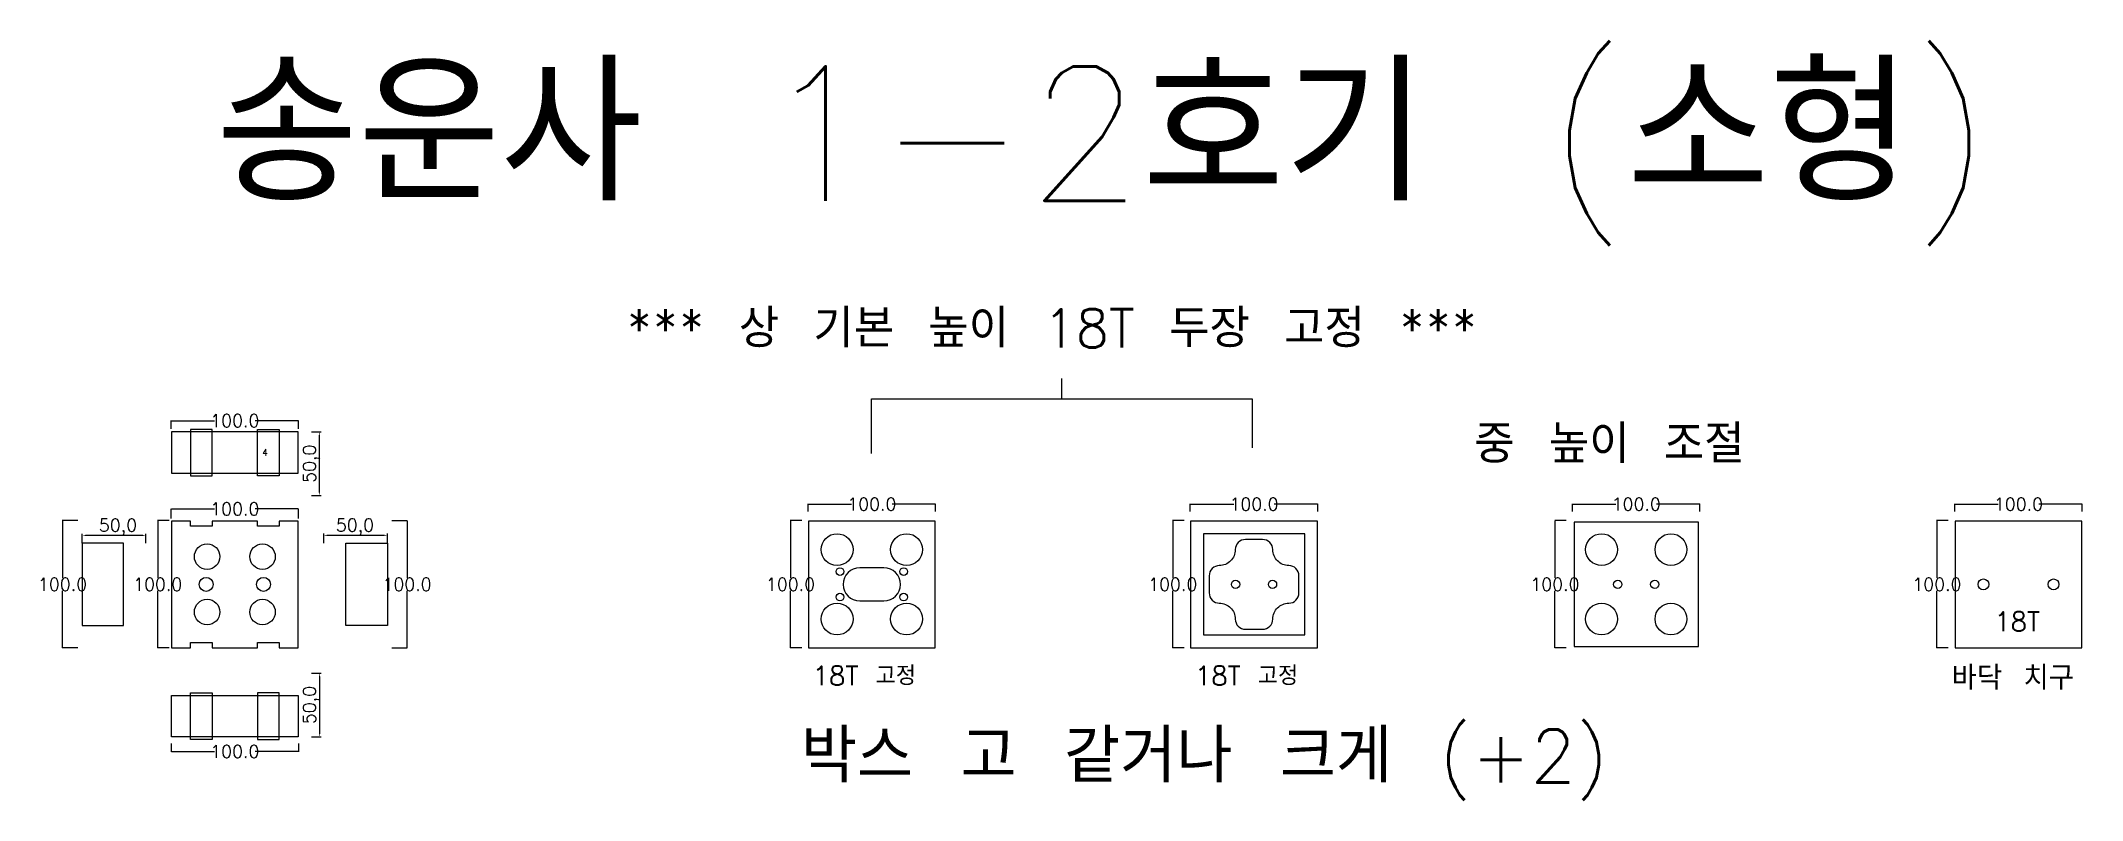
# Model space of a CAD drawing. Header units: millimetres. Extents: x 984 to 2587, y 180 to 776.
import ezdxf

# ---------------------------------------------------------------- set-up
doc = ezdxf.new("R2010")
doc.units = ezdxf.units.MM
for name, color, linetype in [('TEXT', 7, 'Continuous'), ('볼트 구멍', 7, 'Continuous'), ('치구', 7, 'Continuous'), ('치수', 7, 'Continuous')]:
    doc.layers.add(name, color=color, linetype=linetype)
doc.styles.get("Standard").update_dxf_attribs({"font": 'txt.shx', "bigfont": 'whgtxt.shx'})
doc.dimstyles.new('ISO-25', dxfattribs={"dimtxt": 2.5, "dimasz": 2.5, "dimexe": 1.25, "dimexo": 0.625, "dimtad": 1, "dimtxsty": 'Standard', "dimcen": 2.5, "dimadec": 0, "dimazin": 0, "dimtfac": 1, "dimtmove": 0, "dimatfit": 3, "dimfxl": 0, "dimarcsym": 0})
doc.dimstyles.get("Standard").update_dxf_attribs({"dimtxt": 7, "dimasz": 0.18, "dimexe": 0.18, "dimexo": 0.0625, "dimgap": 0.09, "dimtad": 0, "dimtih": 1, "dimtoh": 1, "dimdec": 1, "dimzin": 0, "dimdsep": 46, "dimtxsty": 'Standard', "dimcen": 0.09, "dimadec": 0, "dimazin": 0, "dimtfac": 1, "dimtdec": 1, "dimtofl": 0, "dimtmove": 0, "dimatfit": 3, "dimfxl": 0, "dimtolj": 1, "dimtzin": 0, "dimarcsym": 0})

# ---------------------------------------------------------------- blocks, each defined once
blk = doc.blocks.new('*D379')
at = {"layer": 'Defpoints', "color": 0}
for p in [(2186.7, 406.4), (2286.7, 412.2), (2286.7, 406.4)]:
    blk.add_point(p, dxfattribs=at)
at = {"layer": '치수', "color": 0, "lineweight": -2}
for p, q in [((2186.7, 406.4), (2186.7, 412.4)), ((2186.9, 412.2), (2220.8, 412.2)), ((2286.5, 412.2), (2252.6, 412.2)), ((2286.7, 406.4), (2286.7, 412.4))]:
    blk.add_line(p, q, dxfattribs=at)
at = {"layer": '치수', "color": 0}
for points in [[(2186.9, 412.3), (2186.9, 412.2), (2186.7, 412.2)], [(2286.5, 412.3), (2286.5, 412.2), (2286.7, 412.2)]]:
    blk.add_solid(points, dxfattribs=at)
at = {"layer": '치수', "color": 0, "insert": (2236.7, 412.2), "char_height": 10, "attachment_point": 5}
blk.add_mtext('\\A1;100.0', dxfattribs=at)
blk = doc.blocks.new('*D380')
at = {"layer": 'Defpoints', "color": 0}
for p in [(1586.7, 406.4), (1686.7, 412.2), (1686.7, 406.4)]:
    blk.add_point(p, dxfattribs=at)
at = {"layer": '치수', "color": 0, "lineweight": -2}
for p, q in [((1586.7, 406.4), (1586.7, 412.4)), ((1586.9, 412.2), (1620.8, 412.2)), ((1686.5, 412.2), (1652.6, 412.2)), ((1686.7, 406.4), (1686.7, 412.4))]:
    blk.add_line(p, q, dxfattribs=at)
at = {"layer": '치수', "color": 0}
for points in [[(1586.9, 412.3), (1586.9, 412.2), (1586.7, 412.2)], [(1686.5, 412.3), (1686.5, 412.2), (1686.7, 412.2)]]:
    blk.add_solid(points, dxfattribs=at)
at = {"layer": '치수', "color": 0, "insert": (1636.7, 412.2), "char_height": 10, "attachment_point": 5}
blk.add_mtext('\\A1;100.0', dxfattribs=at)
blk = doc.blocks.new('*D381')
at = {"layer": 'Defpoints', "color": 0}
for p in [(1586.7, 406.4), (1686.7, 412.2), (1686.7, 406.4)]:
    blk.add_point(p, dxfattribs=at)
at = {"layer": '치수', "color": 0, "lineweight": -2}
for p, q in [((1586.7, 406.4), (1586.7, 412.4)), ((1586.9, 412.2), (1620.8, 412.2)), ((1686.5, 412.2), (1652.6, 412.2)), ((1686.7, 406.4), (1686.7, 412.4))]:
    blk.add_line(p, q, dxfattribs=at)
at = {"layer": '치수', "color": 0}
for points in [[(1586.9, 412.3), (1586.9, 412.2), (1586.7, 412.2)], [(1686.5, 412.3), (1686.5, 412.2), (1686.7, 412.2)]]:
    blk.add_solid(points, dxfattribs=at)
at = {"layer": '치수', "color": 0, "insert": (1636.7, 412.2), "char_height": 10, "attachment_point": 5}
blk.add_mtext('\\A1;100.0', dxfattribs=at)
blk = doc.blocks.new('*D382')
at = {"layer": 'Defpoints', "color": 0}
for p in [(1085.3, 399.3), (1076.2, 299.3), (1085.3, 299.3)]:
    blk.add_point(p, dxfattribs=at)
at = {"layer": '치수', "color": 0, "lineweight": -2}
for p, q in [((1085.2, 399.3), (1076, 399.3)), ((1076.2, 399.1), (1076.2, 354.3)), ((1076.2, 299.4), (1076.2, 344.2)), ((1085.2, 299.3), (1076, 299.3))]:
    blk.add_line(p, q, dxfattribs=at)
at = {"layer": '치수', "color": 0}
for points in [[(1076.2, 399.1), (1076.2, 399.1), (1076.2, 399.3)], [(1076.2, 299.4), (1076.2, 299.4), (1076.2, 299.3)]]:
    blk.add_solid(points, dxfattribs=at)
at = {"layer": '치수', "color": 0, "insert": (1076.2, 349.3), "char_height": 10, "attachment_point": 5}
blk.add_mtext('\\A1;100.0', dxfattribs=at)
blk = doc.blocks.new('*D383')
at = {"layer": 'Defpoints', "color": 0}
for p in [(1013.6, 399.3), (1001.5, 299.3), (1013.6, 299.3)]:
    blk.add_point(p, dxfattribs=at)
at = {"layer": '치수', "color": 0, "lineweight": -2}
for p, q in [((1013.5, 399.3), (1001.3, 399.3)), ((1001.5, 399.1), (1001.5, 354.3)), ((1001.5, 299.4), (1001.5, 344.2)), ((1013.5, 299.3), (1001.3, 299.3))]:
    blk.add_line(p, q, dxfattribs=at)
at = {"layer": '치수', "color": 0}
for points in [[(1001.5, 399.1), (1001.5, 399.1), (1001.5, 399.3)], [(1001.5, 299.4), (1001.5, 299.4), (1001.5, 299.3)]]:
    blk.add_solid(points, dxfattribs=at)
at = {"layer": '치수', "color": 0, "insert": (1001.5, 349.3), "char_height": 10, "attachment_point": 5}
blk.add_mtext('\\A1;100.0', dxfattribs=at)
blk = doc.blocks.new('*D384')
at = {"layer": 'Defpoints', "color": 0}
for p in [(1581.8, 399.3), (1572.9, 299.3), (1581.8, 299.3)]:
    blk.add_point(p, dxfattribs=at)
at = {"layer": '치수', "color": 0, "lineweight": -2}
for p, q in [((1581.8, 399.3), (1572.7, 399.3)), ((1572.9, 399.1), (1572.9, 354.3)), ((1572.9, 299.4), (1572.9, 344.2)), ((1581.8, 299.3), (1572.7, 299.3))]:
    blk.add_line(p, q, dxfattribs=at)
at = {"layer": '치수', "color": 0}
for points in [[(1572.9, 399.1), (1572.9, 399.1), (1572.9, 399.3)], [(1572.9, 299.4), (1572.9, 299.4), (1572.9, 299.3)]]:
    blk.add_solid(points, dxfattribs=at)
at = {"layer": '치수', "color": 0, "insert": (1572.9, 349.3), "char_height": 10, "attachment_point": 5}
blk.add_mtext('\\A1;100.0', dxfattribs=at)
blk = doc.blocks.new('*D385')
at = {"layer": 'Defpoints', "color": 0}
for p in [(1581.8, 399.3), (1572.9, 299.3), (1581.8, 299.3)]:
    blk.add_point(p, dxfattribs=at)
at = {"layer": '치수', "color": 0, "lineweight": -2}
for p, q in [((1581.8, 399.3), (1572.7, 399.3)), ((1572.9, 399.1), (1572.9, 354.3)), ((1572.9, 299.4), (1572.9, 344.2)), ((1581.8, 299.3), (1572.7, 299.3))]:
    blk.add_line(p, q, dxfattribs=at)
at = {"layer": '치수', "color": 0}
for points in [[(1572.9, 399.1), (1572.9, 399.1), (1572.9, 399.3)], [(1572.9, 299.4), (1572.9, 299.4), (1572.9, 299.3)]]:
    blk.add_solid(points, dxfattribs=at)
at = {"layer": '치수', "color": 0, "insert": (1572.9, 349.3), "char_height": 10, "attachment_point": 5}
blk.add_mtext('\\A1;100.0', dxfattribs=at)
blk = doc.blocks.new('*D386')
at = {"layer": 'Defpoints', "color": 0}
for p in [(1259.9, 399.3), (1259.9, 299.3), (1271.9, 299.3)]:
    blk.add_point(p, dxfattribs=at)
at = {"layer": '치수', "color": 0, "lineweight": -2}
for p, q in [((1259.9, 399.3), (1272.1, 399.3)), ((1271.9, 399.1), (1271.9, 354.3)), ((1271.9, 299.4), (1271.9, 344.2)), ((1259.9, 299.3), (1272.1, 299.3))]:
    blk.add_line(p, q, dxfattribs=at)
at = {"layer": '치수', "color": 0}
for points in [[(1271.9, 399.1), (1272, 399.1), (1271.9, 399.3)], [(1271.9, 299.4), (1272, 299.4), (1271.9, 299.3)]]:
    blk.add_solid(points, dxfattribs=at)
at = {"layer": '치수', "color": 0, "insert": (1271.9, 349.3), "char_height": 10, "attachment_point": 5}
blk.add_mtext('\\A1;100.0', dxfattribs=at)
blk = doc.blocks.new('*D387')
at = {"layer": 'Defpoints', "color": 0}
for p in [(1086.7, 224.4), (1186.7, 224.4), (1186.7, 218)]:
    blk.add_point(p, dxfattribs=at)
at = {"layer": '치수', "color": 0, "lineweight": -2}
for p, q in [((1086.7, 224.3), (1086.7, 217.8)), ((1186.7, 224.3), (1186.7, 217.8)), ((1086.9, 218), (1120.8, 218)), ((1186.5, 218), (1152.6, 218))]:
    blk.add_line(p, q, dxfattribs=at)
at = {"layer": '치수', "color": 0}
for points in [[(1086.9, 218), (1086.9, 218), (1086.7, 218)], [(1186.5, 218), (1186.5, 218), (1186.7, 218)]]:
    blk.add_solid(points, dxfattribs=at)
at = {"layer": '치수', "color": 0, "insert": (1136.7, 218), "char_height": 10, "attachment_point": 5}
blk.add_mtext('\\A1;100.0', dxfattribs=at)
blk = doc.blocks.new('*D388')
at = {"layer": 'Defpoints', "color": 0}
for p in [(1196.4, 279.5), (1196.4, 229.5), (1203.3, 229.5)]:
    blk.add_point(p, dxfattribs=at)
at = {"layer": '치수', "color": 0, "lineweight": -2}
for p, q in [((1197, 279.5), (1204.5, 279.5)), ((1203.3, 277), (1203.3, 232)), ((1197, 229.5), (1204.5, 229.5))]:
    blk.add_line(p, q, dxfattribs=at)
at = {"layer": '치수', "color": 0}
for points in [[(1202.9, 277), (1203.7, 277), (1203.3, 279.5)], [(1202.9, 232), (1203.7, 232), (1203.3, 229.5)]]:
    blk.add_solid(points, dxfattribs=at)
at = {"layer": '치수', "color": 0, "insert": (1196.8, 254.5), "char_height": 10, "attachment_point": 5, "rotation": 90}
blk.add_mtext('50,0', dxfattribs=at)
blk = doc.blocks.new('*D389')
at = {"layer": 'Defpoints', "color": 0}
for p in [(1017, 387.7), (1017, 381.1), (1067, 381)]:
    blk.add_point(p, dxfattribs=at)
at = {"layer": '치수', "color": 0, "lineweight": -2}
for p, q in [((1017, 381.7), (1017, 389)), ((1064.5, 387.7), (1019.5, 387.7)), ((1067, 381.6), (1067, 389))]:
    blk.add_line(p, q, dxfattribs=at)
at = {"layer": '치수', "color": 0}
for points in [[(1019.5, 388.1), (1019.5, 387.3), (1017, 387.7)], [(1064.5, 388.1), (1064.5, 387.3), (1067, 387.7)]]:
    blk.add_solid(points, dxfattribs=at)
at = {"layer": '치수', "color": 0, "insert": (1045, 394.2), "char_height": 10, "attachment_point": 5}
blk.add_mtext('50,0', dxfattribs=at)
blk = doc.blocks.new('*D390')
at = {"layer": 'Defpoints', "color": 0}
for p in [(1086.7, 471.4), (1186.7, 477.8), (1186.7, 471.4)]:
    blk.add_point(p, dxfattribs=at)
at = {"layer": '치수', "color": 0, "lineweight": -2}
for p, q in [((1086.7, 471.5), (1086.7, 478)), ((1086.9, 477.8), (1120.8, 477.8)), ((1186.5, 477.8), (1152.6, 477.8)), ((1186.7, 471.5), (1186.7, 478))]:
    blk.add_line(p, q, dxfattribs=at)
at = {"layer": '치수', "color": 0}
for points in [[(1086.9, 477.9), (1086.9, 477.8), (1086.7, 477.8)], [(1186.5, 477.9), (1186.5, 477.8), (1186.7, 477.8)]]:
    blk.add_solid(points, dxfattribs=at)
at = {"layer": '치수', "color": 0, "insert": (1136.7, 477.8), "char_height": 10, "attachment_point": 5}
blk.add_mtext('\\A1;100.0', dxfattribs=at)
blk = doc.blocks.new('*D391')
at = {"layer": 'Defpoints', "color": 0}
for p in [(1086.7, 401.1), (1186.7, 408.5), (1186.7, 401.1)]:
    blk.add_point(p, dxfattribs=at)
at = {"layer": '치수', "color": 0, "lineweight": -2}
for p, q in [((1086.7, 401.1), (1086.7, 408.7)), ((1086.9, 408.5), (1120.8, 408.5)), ((1186.5, 408.5), (1152.6, 408.5)), ((1186.7, 401.1), (1186.7, 408.7))]:
    blk.add_line(p, q, dxfattribs=at)
at = {"layer": '치수', "color": 0}
for points in [[(1086.9, 408.5), (1086.9, 408.4), (1086.7, 408.5)], [(1186.5, 408.5), (1186.5, 408.4), (1186.7, 408.5)]]:
    blk.add_solid(points, dxfattribs=at)
at = {"layer": '치수', "color": 0, "insert": (1136.7, 408.5), "char_height": 10, "attachment_point": 5}
blk.add_mtext('\\A1;100.0', dxfattribs=at)
blk = doc.blocks.new('*D392')
at = {"layer": 'Defpoints', "color": 0}
for p in [(1256.5, 387.8), (1206.5, 381.1), (1256.5, 381.1)]:
    blk.add_point(p, dxfattribs=at)
at = {"layer": '치수', "color": 0, "lineweight": -2}
for p, q in [((1206.5, 381.7), (1206.5, 389.1)), ((1209, 387.8), (1254, 387.8)), ((1256.5, 381.7), (1256.5, 389.1))]:
    blk.add_line(p, q, dxfattribs=at)
at = {"layer": '치수', "color": 0}
for points in [[(1209, 388.2), (1209, 387.4), (1206.5, 387.8)], [(1254, 388.2), (1254, 387.4), (1256.5, 387.8)]]:
    blk.add_solid(points, dxfattribs=at)
at = {"layer": '치수', "color": 0, "insert": (1231, 394.3), "char_height": 10, "attachment_point": 5}
blk.add_mtext('50,0', dxfattribs=at)
blk = doc.blocks.new('*D393')
at = {"layer": 'Defpoints', "color": 0}
for p in [(1196.4, 469), (1203.3, 469), (1196.4, 419)]:
    blk.add_point(p, dxfattribs=at)
at = {"layer": '치수', "color": 0, "lineweight": -2}
for p, q in [((1197, 469), (1204.5, 469)), ((1203.3, 421.5), (1203.3, 466.5)), ((1197, 419), (1204.5, 419))]:
    blk.add_line(p, q, dxfattribs=at)
at = {"layer": '치수', "color": 0}
for points in [[(1202.9, 466.5), (1203.7, 466.5), (1203.3, 469)], [(1202.9, 421.5), (1203.7, 421.5), (1203.3, 419)]]:
    blk.add_solid(points, dxfattribs=at)
at = {"layer": '치수', "color": 0, "insert": (1196.8, 444), "char_height": 10, "attachment_point": 5, "rotation": 90}
blk.add_mtext('50,0', dxfattribs=at)
blk = doc.blocks.new('*D394')
at = {"layer": 'Defpoints', "color": 0}
for p in [(2181.8, 399.3), (2172.9, 299.3), (2181.8, 299.3)]:
    blk.add_point(p, dxfattribs=at)
at = {"layer": '치수', "color": 0, "lineweight": -2}
for p, q in [((2181.8, 399.3), (2172.7, 399.3)), ((2172.9, 399.1), (2172.9, 354.3)), ((2172.9, 299.4), (2172.9, 344.2)), ((2181.8, 299.3), (2172.7, 299.3))]:
    blk.add_line(p, q, dxfattribs=at)
at = {"layer": '치수', "color": 0}
for points in [[(2172.9, 399.1), (2172.9, 399.1), (2172.9, 399.3)], [(2172.9, 299.4), (2172.9, 299.4), (2172.9, 299.3)]]:
    blk.add_solid(points, dxfattribs=at)
at = {"layer": '치수', "color": 0, "insert": (2172.9, 349.3), "char_height": 10, "attachment_point": 5}
blk.add_mtext('\\A1;100.0', dxfattribs=at)
blk = doc.blocks.new('*D395')
at = {"layer": 'Defpoints', "color": 0}
for p in [(1881.8, 399.3), (1872.9, 299.3), (1881.8, 299.3)]:
    blk.add_point(p, dxfattribs=at)
at = {"layer": '치수', "color": 0, "lineweight": -2}
for p, q in [((1881.8, 399.3), (1872.7, 399.3)), ((1872.9, 399.1), (1872.9, 354.3)), ((1872.9, 299.4), (1872.9, 344.2)), ((1881.8, 299.3), (1872.7, 299.3))]:
    blk.add_line(p, q, dxfattribs=at)
at = {"layer": '치수', "color": 0}
for points in [[(1872.9, 399.1), (1872.9, 399.1), (1872.9, 399.3)], [(1872.9, 299.4), (1872.9, 299.4), (1872.9, 299.3)]]:
    blk.add_solid(points, dxfattribs=at)
at = {"layer": '치수', "color": 0, "insert": (1872.9, 349.3), "char_height": 10, "attachment_point": 5}
blk.add_mtext('\\A1;100.0', dxfattribs=at)
blk = doc.blocks.new('*D396')
at = {"layer": 'Defpoints', "color": 0}
for p in [(1881.8, 399.3), (1872.9, 299.3), (1881.8, 299.3)]:
    blk.add_point(p, dxfattribs=at)
at = {"layer": '치수', "color": 0, "lineweight": -2}
for p, q in [((1881.8, 399.3), (1872.7, 399.3)), ((1872.9, 399.1), (1872.9, 354.3)), ((1872.9, 299.4), (1872.9, 344.2)), ((1881.8, 299.3), (1872.7, 299.3))]:
    blk.add_line(p, q, dxfattribs=at)
at = {"layer": '치수', "color": 0}
for points in [[(1872.9, 399.1), (1872.9, 399.1), (1872.9, 399.3)], [(1872.9, 299.4), (1872.9, 299.4), (1872.9, 299.3)]]:
    blk.add_solid(points, dxfattribs=at)
at = {"layer": '치수', "color": 0, "insert": (1872.9, 349.3), "char_height": 10, "attachment_point": 5}
blk.add_mtext('\\A1;100.0', dxfattribs=at)
blk = doc.blocks.new('*D397')
at = {"layer": 'Defpoints', "color": 0}
for p in [(1886.7, 406.4), (1986.7, 412.2), (1986.7, 406.4)]:
    blk.add_point(p, dxfattribs=at)
at = {"layer": '치수', "color": 0, "lineweight": -2}
for p, q in [((1886.7, 406.4), (1886.7, 412.4)), ((1886.9, 412.2), (1920.8, 412.2)), ((1986.5, 412.2), (1952.6, 412.2)), ((1986.7, 406.4), (1986.7, 412.4))]:
    blk.add_line(p, q, dxfattribs=at)
at = {"layer": '치수', "color": 0}
for points in [[(1886.9, 412.3), (1886.9, 412.2), (1886.7, 412.2)], [(1986.5, 412.3), (1986.5, 412.2), (1986.7, 412.2)]]:
    blk.add_solid(points, dxfattribs=at)
at = {"layer": '치수', "color": 0, "insert": (1936.7, 412.2), "char_height": 10, "attachment_point": 5}
blk.add_mtext('\\A1;100.0', dxfattribs=at)
blk = doc.blocks.new('*D398')
at = {"layer": 'Defpoints', "color": 0}
for p in [(1886.7, 406.4), (1986.7, 412.2), (1986.7, 406.4)]:
    blk.add_point(p, dxfattribs=at)
at = {"layer": '치수', "color": 0, "lineweight": -2}
for p, q in [((1886.7, 406.4), (1886.7, 412.4)), ((1886.9, 412.2), (1920.8, 412.2)), ((1986.5, 412.2), (1952.6, 412.2)), ((1986.7, 406.4), (1986.7, 412.4))]:
    blk.add_line(p, q, dxfattribs=at)
at = {"layer": '치수', "color": 0}
for points in [[(1886.9, 412.3), (1886.9, 412.2), (1886.7, 412.2)], [(1986.5, 412.3), (1986.5, 412.2), (1986.7, 412.2)]]:
    blk.add_solid(points, dxfattribs=at)
at = {"layer": '치수', "color": 0, "insert": (1936.7, 412.2), "char_height": 10, "attachment_point": 5}
blk.add_mtext('\\A1;100.0', dxfattribs=at)
blk = doc.blocks.new('*D399')
at = {"layer": 'Defpoints', "color": 0}
for p in [(2481.6, 399.3), (2472.7, 299.3), (2481.6, 299.3)]:
    blk.add_point(p, dxfattribs=at)
at = {"layer": '치수', "color": 0, "lineweight": -2}
for p, q in [((2481.5, 399.3), (2472.5, 399.3)), ((2472.7, 399.1), (2472.7, 354.3)), ((2472.7, 299.4), (2472.7, 344.2)), ((2481.5, 299.3), (2472.5, 299.3))]:
    blk.add_line(p, q, dxfattribs=at)
at = {"layer": '치수', "color": 0}
for points in [[(2472.6, 399.1), (2472.7, 399.1), (2472.7, 399.3)], [(2472.6, 299.4), (2472.7, 299.4), (2472.7, 299.3)]]:
    blk.add_solid(points, dxfattribs=at)
at = {"layer": '치수', "color": 0, "insert": (2472.7, 349.3), "char_height": 10, "attachment_point": 5}
blk.add_mtext('\\A1;100.0', dxfattribs=at)
blk = doc.blocks.new('*D400')
at = {"layer": 'Defpoints', "color": 0}
for p in [(2486.7, 406.4), (2586.7, 412.2), (2586.7, 406.4)]:
    blk.add_point(p, dxfattribs=at)
at = {"layer": '치수', "color": 0, "lineweight": -2}
for p, q in [((2486.7, 406.4), (2486.7, 412.4)), ((2486.9, 412.2), (2520.8, 412.2)), ((2586.5, 412.2), (2552.6, 412.2)), ((2586.7, 406.4), (2586.7, 412.4))]:
    blk.add_line(p, q, dxfattribs=at)
at = {"layer": '치수', "color": 0}
for points in [[(2486.9, 412.3), (2486.9, 412.2), (2486.7, 412.2)], [(2586.5, 412.3), (2586.5, 412.2), (2586.7, 412.2)]]:
    blk.add_solid(points, dxfattribs=at)
at = {"layer": '치수', "color": 0, "insert": (2536.7, 412.2), "char_height": 10, "attachment_point": 5}
blk.add_mtext('\\A1;100.0', dxfattribs=at)

msp = doc.modelspace()

# ---------------------------------------------------------------- linework, layer by layer
at = {"layer": 'TEXT', "color": 1}
for p, q in [((1785.94, 495.02), (1785.94, 510.88)), ((1636.55, 495.02), (1935.32, 495.02)), ((1636.55, 451.9), (1636.55, 495.02)), ((1935.32, 495.02), (1935.32, 456.37))]:
    msp.add_line(p, q, dxfattribs=at)
at = {"layer": '볼트 구멍', "color": 3}
msp.add_lwpolyline([(1627.22, 336.26), (1646.22, 336.26, 1), (1646.22, 362.26), (1627.22, 362.26, 1)], format="xyb", close=True, dxfattribs=at)
for centre, radius in [((1114.22, 349.26), 5.5), ((1159.22, 349.26), 5.5), ((1611.72, 359.26), 3), ((1661.72, 359.26), 3), ((1922.22, 349.26), 3.25), ((1951.22, 349.26), 3.25), ((2222.22, 349.26), 3.25), ((2251.22, 349.26), 3.25), ((2509.22, 349.26), 4.25), ((2564.22, 349.26), 4.25), ((1611.72, 339.26), 3), ((1661.72, 339.26), 3)]:
    msp.add_circle(centre, radius, dxfattribs=at)
at = {"layer": '치구'}
for points in [[(1086.97, 436.51), (1186.47, 436.51), (1186.47, 469.01), (1086.97, 469.01)], [(1086.97, 299.51), (1101.97, 299.51), (1101.97, 303.51), (1118.97, 303.51), (1118.97, 299.51), (1154.47, 299.51), (1154.47, 303.51), (1171.47, 303.51), (1171.47, 299.51), (1186.47, 299.51), (1186.47, 399.01), (1171.47, 399.01), (1171.47, 395.01), (1154.47, 395.01), (1154.47, 399.01), (1118.97, 399.01), (1118.97, 395.01), (1101.97, 395.01), (1101.97, 399.01), (1086.97, 399.01)], [(1586.97, 399.01), (1586.97, 299.51), (1686.47, 299.51), (1686.47, 399.01)], [(1886.97, 399.01), (1886.97, 299.51), (1986.47, 299.51), (1986.47, 399.01)], [(1896.97, 389.01), (1896.97, 309.51), (1976.47, 309.51), (1976.47, 389.01)], [(2187.97, 398.01), (2187.97, 300.51), (2285.47, 300.51), (2285.47, 398.01)], [(2486.97, 399.01), (2486.97, 299.51), (2586.47, 299.51), (2586.47, 399.01)], [(1049.47, 381.61), (1016.97, 381.61), (1016.97, 316.91), (1049.47, 316.91)], [(1223.97, 381.61), (1256.47, 381.61), (1256.47, 316.91), (1223.97, 316.91)], [(1086.97, 262.01), (1186.47, 262.01), (1186.47, 229.51), (1086.97, 229.51)]]:
    msp.add_lwpolyline(points, close=True, dxfattribs=at)
at = {"layer": '치구', "color": 1}
for points in [[(1101.97, 434.51), (1118.97, 434.51), (1118.97, 471), (1101.97, 471)], [(1171.47, 434.51), (1154.47, 434.51), (1154.47, 471), (1171.47, 471)], [(1101.97, 264.01), (1118.97, 264.01), (1118.97, 227.51), (1101.97, 227.51)], [(1171.47, 264.01), (1154.47, 264.01), (1154.47, 227.51), (1171.47, 227.51)]]:
    msp.add_lwpolyline(points, close=True, dxfattribs=at)
at = {"layer": '치구', "color": 0}
msp.add_lwpolyline([(1901.47, 356.01), (1901.47, 342.51, 0.4142136), (1909.47, 334.51, -0.4142136), (1921.97, 322.01, 0.4142136), (1929.97, 314.01), (1943.47, 314.01, 0.4142136), (1951.47, 322.01, -0.4142136), (1963.97, 334.51, 0.4142136), (1971.97, 342.51), (1971.97, 356.01, 0.4142136), (1963.97, 364.01, -0.4142136), (1951.47, 376.51, 0.4142136), (1943.47, 384.51), (1929.97, 384.51, 0.4142136), (1921.97, 376.51, -0.4142136), (1909.47, 364.01, 0.4142136)], format="xyb", close=True, dxfattribs=at)
for centre, radius in [((1609.47, 376.51), 12.5), ((1663.97, 376.51), 12.5), ((2209.47, 376.51), 12.5), ((2263.97, 376.51), 12.5), ((1114.97, 371.01), 10), ((1158.47, 371.01), 10), ((1114.97, 327.51), 10), ((1158.47, 327.51), 10), ((1609.47, 322.01), 12.5), ((1663.97, 322.01), 12.5), ((2209.47, 322.01), 12.5), ((2263.97, 322.01), 12.5)]:
    msp.add_circle(centre, radius, dxfattribs=at)

# ---------------------------------------------------------------- texts
at = {"layer": 'TEXT', "color": 3, "linetype": 'Continuous'}
msp.add_text('송운사 1-2호기 (소형)', height=105.4688, dxfattribs=at).set_placement((1121.93, 650.56))
at = {"layer": 'TEXT', "color": 1}
for s, height, p in [('*** 상 기본 높이 18T 두장 고정 ***', 30, (1443.86, 535.36)), ('중 높이 조절', 30, (2109.57, 444.6)), ('4', 5, (1158.28, 450.31)), ('18T', 15, (2517.73, 312.56)), ('18T 고정', 15, (1590.27, 270.08)), ('18T 고정', 15, (1890.27, 270.08)), ('박스 고 같거나 크게 (+2)', 41.6667, (1581.02, 193.65))]:
    msp.add_text(s, height=height, dxfattribs=at).set_placement(p)
at = {"layer": 'TEXT', "linetype": 'Continuous'}
msp.add_text('바닥 치구', height=18.75, dxfattribs=at).set_placement((2484.24, 266.52))

# ---------------------------------------------------------------- dimensions: what is measured, and where the dimension line sits
at = {"layer": '치수', "color": 4}
for base, p1, p2, dimstyle, override, picture, middle in [((1186.72, 477.83), (1086.72, 471.43), (1186.72, 471.43), 'Standard', {"dimtxt": 10}, '*D390', (1136.72, 477.83)), ((1256.47, 387.83), (1206.47, 381.06), (1256.47, 381.06), 'ISO-25', {"dimtxt": 10, "dimdec": 1, "dimzin": 0, "dimtdec": 1}, '*D392', (1230.97, 387.83)), ((1186.72, 217.99), (1086.72, 224.39), (1186.72, 224.39), 'Standard', {"dimtxt": 10}, '*D387', (1136.72, 217.99))]:
    dim = msp.add_linear_dim(base=base, p1=p1, p2=p2, dimstyle=dimstyle, override=override, dxfattribs=at)
    dim.commit()
    dim.dimension.update_dxf_attribs({"geometry": picture, "text_midpoint": middle, "dimtype": 160})
for base, p1, p2, angle, picture, middle in [((1203.29, 469.01), (1196.4, 419.01), (1196.4, 469.01), 90, '*D393', (1203.29, 444.01)), ((1016.97, 387.73), (1066.97, 380.96), (1016.97, 381.06), 180, '*D389', (1044.97, 387.73)), ((1203.29, 229.51), (1196.4, 279.51), (1196.4, 229.51), 270, '*D388', (1203.29, 254.51))]:
    dim = msp.add_linear_dim(base=base, p1=p1, p2=p2, angle=angle, dimstyle='ISO-25', override={"dimtxt": 10, "dimdec": 1, "dimzin": 0, "dimtdec": 1}, dxfattribs=at)
    dim.commit()
    dim.dimension.update_dxf_attribs({"geometry": picture, "text_midpoint": middle, "dimtype": 160})
for base, p1, p2, picture, middle in [((1686.72, 412.25), (1586.72, 406.36), (1686.72, 406.36), '*D380', (1636.72, 412.25)), ((1686.72, 412.25), (1586.72, 406.36), (1686.72, 406.36), '*D381', (1636.72, 412.25)), ((1986.72, 412.25), (1886.72, 406.36), (1986.72, 406.36), '*D397', (1936.72, 412.25)), ((1986.72, 412.25), (1886.72, 406.36), (1986.72, 406.36), '*D398', (1936.72, 412.25)), ((2286.72, 412.25), (2186.72, 406.36), (2286.72, 406.36), '*D379', (2236.72, 412.25)), ((2586.72, 412.25), (2486.72, 406.36), (2586.72, 406.36), '*D400', (2536.72, 412.25)), ((1186.72, 408.48), (1086.72, 401.08), (1186.72, 401.08), '*D391', (1136.72, 408.48))]:
    dim = msp.add_linear_dim(base=base, p1=p1, p2=p2, dimstyle='Standard', override={"dimtxt": 10}, dxfattribs=at)
    dim.commit()
    dim.dimension.update_dxf_attribs({"geometry": picture, "text_midpoint": middle})
for base, p1, p2, picture, middle in [((1001.5, 299.26), (1013.57, 399.26), (1013.57, 299.26), '*D383', (1001.5, 349.26)), ((1076.19, 299.26), (1085.26, 399.26), (1085.26, 299.26), '*D382', (1076.19, 349.26)), ((1271.93, 299.26), (1259.86, 399.26), (1259.86, 299.26), '*D386', (1271.93, 349.26)), ((1572.92, 299.26), (1581.82, 399.26), (1581.82, 299.26), '*D384', (1572.92, 349.26)), ((1572.92, 299.26), (1581.82, 399.26), (1581.82, 299.26), '*D385', (1572.92, 349.26)), ((1872.92, 299.26), (1881.82, 399.26), (1881.82, 299.26), '*D395', (1872.92, 349.26)), ((1872.92, 299.26), (1881.82, 399.26), (1881.82, 299.26), '*D396', (1872.92, 349.26)), ((2172.92, 299.26), (2181.82, 399.26), (2181.82, 299.26), '*D394', (2172.92, 349.26)), ((2472.67, 299.26), (2481.57, 399.26), (2481.57, 299.26), '*D399', (2472.67, 349.26))]:
    dim = msp.add_linear_dim(base=base, p1=p1, p2=p2, angle=90, dimstyle='Standard', override={"dimtxt": 10}, dxfattribs=at)
    dim.commit()
    dim.dimension.update_dxf_attribs({"geometry": picture, "text_midpoint": middle})

doc.saveas('drawing.dxf')
